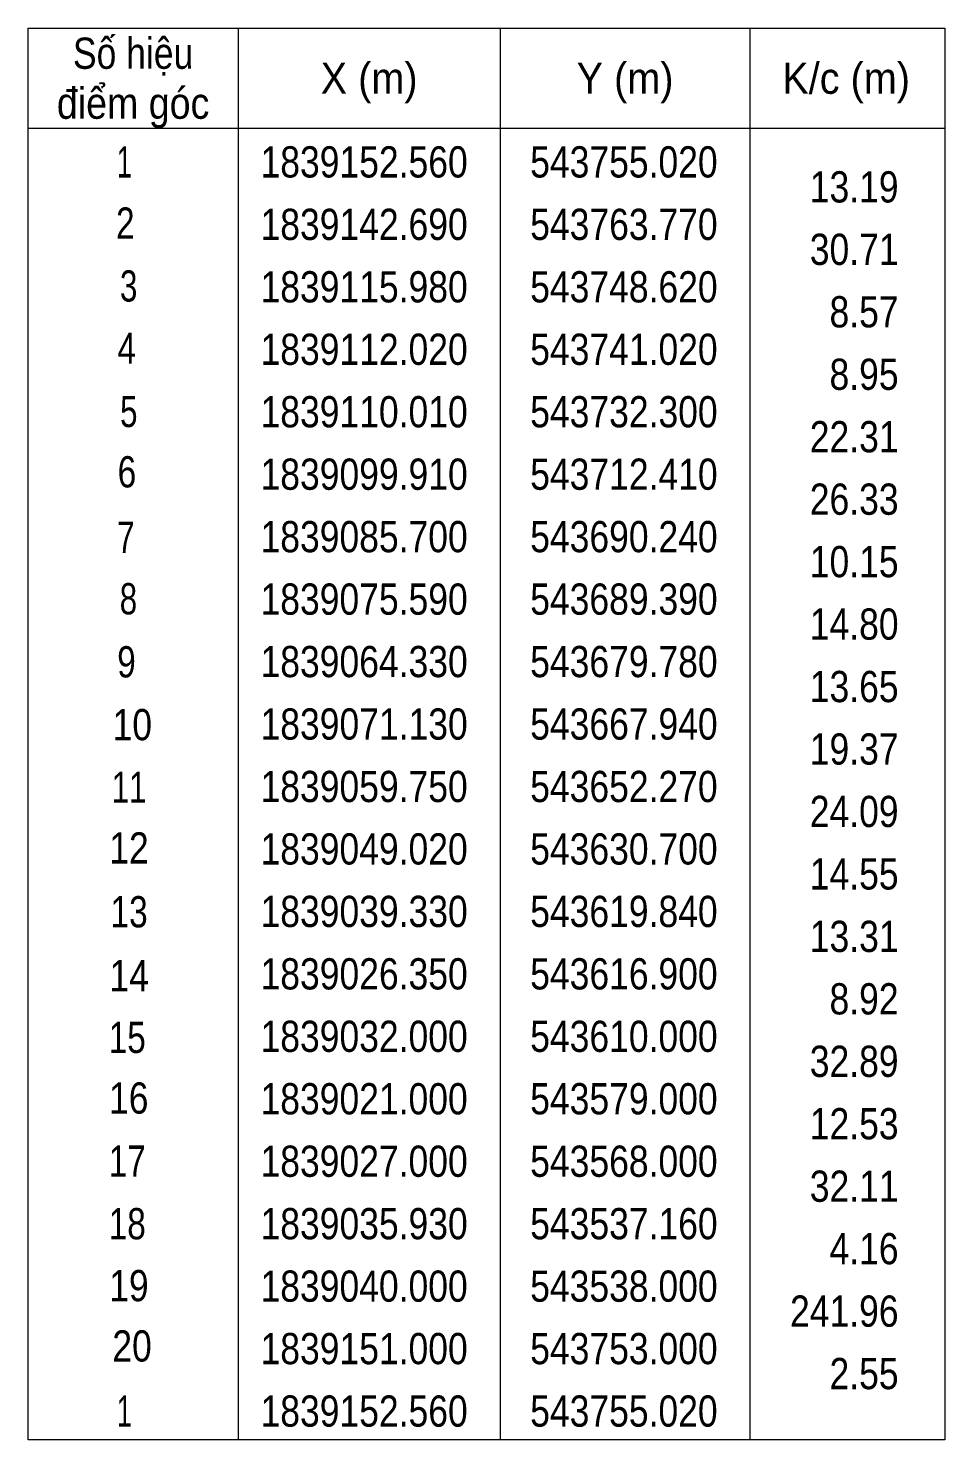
# Model space of a CAD drawing. Header units: metres. Extents: x 543132 to 544952, y 1838728 to 1840131.
# Drawn here: x 544142 to 544215.4, y 1838962.2 to 1839075.2 of the extents above; entities that cross this region are included whole.
import ezdxf
from ezdxf.enums import TextEntityAlignment as Align

# ---------------------------------------------------------------- set-up
doc = ezdxf.new("R2010")
doc.units = ezdxf.units.M
doc.header["$LTSCALE"] = 0.72
doc.layers.add('63', color=7, linetype='Continuous', lineweight=13)

msp = doc.modelspace()

# ---------------------------------------------------------------- linework, layer by layer
at = {"layer": '63'}
for p, q in [((544158.81, 1839075.2), (544158.81, 1838962.2)), ((544179.81, 1839075.2), (544179.81, 1838962.2)), ((544199.81, 1839075.2), (544199.81, 1838962.2)), ((544142.01, 1839067.2), (544215.41, 1839067.2))]:
    msp.add_line(p, q, dxfattribs=at)
msp.add_lwpolyline([(544142.01, 1839075.2), (544215.41, 1839075.2), (544215.41, 1838962.2), (544142.01, 1838962.2)], close=True, dxfattribs=at)

# ---------------------------------------------------------------- texts
for s, width, p in [('Số hiệu', 0.85, (544150.41, 1839071.95)), ('X (m)', 0.95, (544169.31, 1839069.95)), ('Y (m)', 0.95, (544189.805, 1839069.95)), ('K/c (m)', 0.95, (544207.51, 1839069.95)), ('điểm góc', 0.9, (544150.41, 1839067.95)), ('1', 0.65, (544149.71, 1839063.25)), ('1839152.560', 0.85, (544168.91, 1839063.25)), ('543755.020', 0.85, (544189.715, 1839063.25)), ('2', 0.8, (544149.785, 1839058.35)), ('1839142.690', 0.85, (544168.91, 1839058.25)), ('543763.770', 0.85, (544189.715, 1839058.25)), ('3', 0.75, (544150.055, 1839053.32)), ('1839115.980', 0.85, (544168.91, 1839053.25)), ('543748.620', 0.85, (544189.715, 1839053.25)), ('4', 0.8, (544149.9, 1839048.34)), ('1839112.020', 0.85, (544168.91, 1839048.25)), ('543741.020', 0.85, (544189.715, 1839048.25)), ('5', 0.75, (544150.065, 1839043.27)), ('1839110.010', 0.85, (544168.91, 1839043.25)), ('543732.300', 0.85, (544189.715, 1839043.25)), ('6', 0.8, (544149.915, 1839038.44)), ('1839099.910', 0.85, (544168.91, 1839038.25)), ('543712.410', 0.85, (544189.715, 1839038.25)), ('7', 0.75, (544149.835, 1839033.2)), ('1839085.700', 0.85, (544168.91, 1839033.25)), ('543690.240', 0.85, (544189.715, 1839033.25)), ('8', 0.75, (544150.035, 1839028.28)), ('1839075.590', 0.85, (544168.91, 1839028.25)), ('543689.390', 0.85, (544189.715, 1839028.25)), ('9', 0.8, (544149.88, 1839023.23)), ('1839064.330', 0.85, (544168.91, 1839023.25)), ('543679.780', 0.85, (544189.715, 1839023.25)), ('1839071.130', 0.85, (544168.91, 1839018.25)), ('543667.940', 0.85, (544189.715, 1839018.25)), ('10', 0.85, (544150.345, 1839018.2)), ('11', 0.75, (544150.085, 1839013.19)), ('1839059.750', 0.85, (544168.91, 1839013.25)), ('543652.270', 0.85, (544189.715, 1839013.25)), ('12', 0.85, (544150.08, 1839008.33)), ('1839049.020', 0.85, (544168.91, 1839008.25)), ('543630.700', 0.85, (544189.715, 1839008.25)), ('13', 0.8, (544150.09, 1839003.22)), ('1839039.330', 0.85, (544168.91, 1839003.25)), ('543619.840', 0.85, (544189.715, 1839003.25)), ('14', 0.85, (544150.095, 1838998.1)), ('1839026.350', 0.85, (544168.91, 1838998.25)), ('543616.900', 0.85, (544189.715, 1838998.25)), ('15', 0.8, (544149.94, 1838993.16)), ('1839032.000', 0.85, (544168.91, 1838993.25)), ('543610.000', 0.85, (544189.715, 1838993.25)), ('16', 0.85, (544150.06, 1838988.31)), ('1839021.000', 0.85, (544168.91, 1838988.25)), ('543579.000', 0.85, (544189.715, 1838988.25)), ('17', 0.8, (544149.94, 1838983.26)), ('1839027.000', 0.85, (544168.91, 1838983.25)), ('543568.000', 0.85, (544189.715, 1838983.25)), ('18', 0.8, (544149.94, 1838978.25)), ('1839035.930', 0.85, (544168.91, 1838978.25)), ('543537.160', 0.85, (544189.715, 1838978.25)), ('19', 0.85, (544150.075, 1838973.29)), ('1839040.000', 0.85, (544168.91, 1838973.25)), ('543538.000', 0.85, (544189.715, 1838973.25)), ('20', 0.85, (544150.325, 1838968.46)), ('1839151.000', 0.85, (544168.91, 1838968.25)), ('543753.000', 0.85, (544189.715, 1838968.25)), ('1', 0.65, (544149.71, 1838963.25)), ('1839152.560', 0.85, (544168.91, 1838963.25)), ('543755.020', 0.85, (544189.715, 1838963.25))]:
    msp.add_text(s, height=2.5, dxfattribs=dict(at, width=width)).set_placement(p, align=Align.CENTER)
at = {"layer": '63', "width": 0.85}
for s, p in [('13.19', (544211.71, 1839061.25)), ('30.71', (544211.71, 1839056.25)), ('8.57', (544211.71, 1839051.25)), ('8.95', (544211.71, 1839046.25)), ('22.31', (544211.71, 1839041.25)), ('26.33', (544211.71, 1839036.25)), ('10.15', (544211.71, 1839031.25)), ('14.80', (544211.71, 1839026.25)), ('13.65', (544211.71, 1839021.25)), ('19.37', (544211.71, 1839016.25)), ('24.09', (544211.71, 1839011.25)), ('14.55', (544211.71, 1839006.25)), ('13.31', (544211.71, 1839001.25)), ('8.92', (544211.71, 1838996.25)), ('32.89', (544211.71, 1838991.25)), ('12.53', (544211.71, 1838986.25)), ('32.11', (544211.71, 1838981.25)), ('4.16', (544211.71, 1838976.25)), ('241.96', (544211.71, 1838971.25)), ('2.55', (544211.71, 1838966.25))]:
    msp.add_text(s, height=2.5, dxfattribs=at).set_placement(p, align=Align.RIGHT)

doc.saveas('drawing.dxf')
